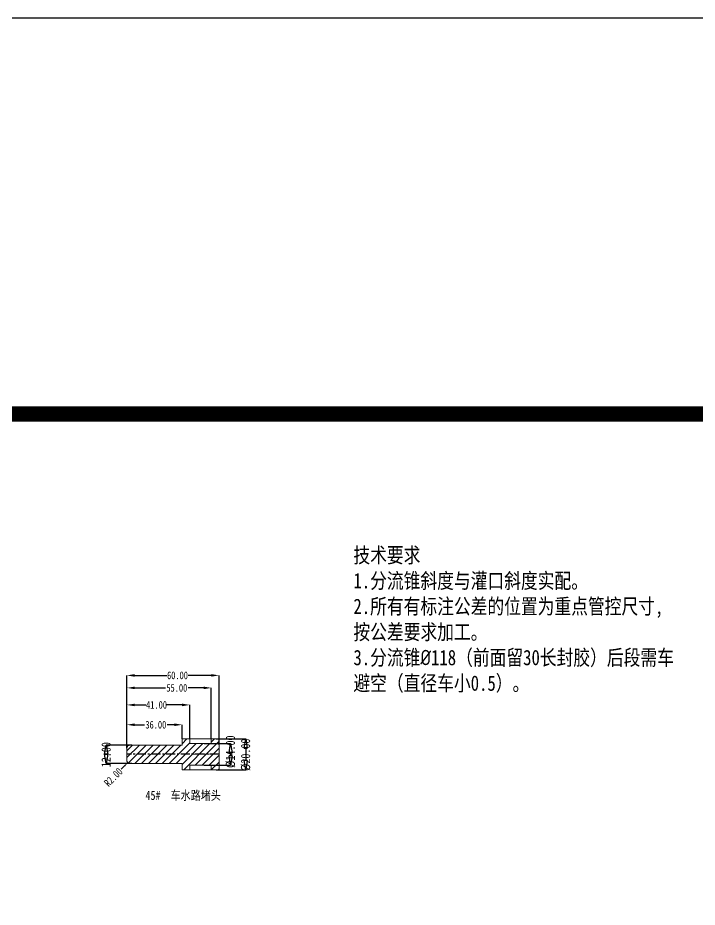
# Model space of a CAD drawing. Header units: millimetres. Extents: x 1803 to 4269, y -6912 to 1836.
# Drawn here: x 3001 to 3443, y 1257 to 1836 of the extents above; entities that cross this region are included whole.
import ezdxf

# ---------------------------------------------------------------- set-up
doc = ezdxf.new("R2010")
doc.units = ezdxf.units.MM
doc.header["$LTSCALE"] = 16.335
doc.header["$PDMODE"] = 3
doc.header["$PDSIZE"] = 0.3125
doc.linetypes.add('CENTER', pattern=[0.6, 0.375, -0.075, 0.075, -0.075])
doc.linetypes.add('HIDDENX2', pattern=[0.75, 0.5, -0.25])
doc.layers.get('0').update_dxf_attribs({"linetype": 'CONTINUOUS'})
doc.layers.get('Defpoints').update_dxf_attribs({"linetype": 'CONTINUOUS'})
doc.layers.add('虚线', color=6, linetype='HIDDENX2', lineweight=13)
doc.styles.get("Standard").update_dxf_attribs({"font": 'txt', "width": 0.8})
doc.dimstyles.get("Standard").update_dxf_attribs({"dimtxt": 0.15625, "dimasz": 0.1875, "dimexe": 0.125, "dimexo": 0.0625, "dimtad": 0, "dimtih": 1, "dimtoh": 1, "dimdsep": 46, "dimtxsty": 'Standard', "dimcen": 0.09, "dimadec": 0, "dimazin": 0, "dimtp": 0.01, "dimtm": 0.01, "dimtfac": 1, "dimtofl": 0, "dimtmove": 0, "dimatfit": 3, "dimfxl": 0, "dimtolj": 1, "dimarcsym": 0})
doc.dimstyles.new('STANDARD$0', dxfattribs={"dimscale": 2, "dimtxt": 3, "dimasz": 3, "dimexe": 1.25, "dimexo": 0.625, "dimgap": 0.5, "dimtad": 0, "dimdsep": 46, "dimlunit": 6, "dimtxsty": 'Standard', "dimblk": 'CLOSEDBLANK', "dimcen": 0, "dimclrt": 2, "dimazin": 2, "dimtfac": 2, "dimtmove": 1, "dimatfit": 3, "dimfxl": 0, "dimtolj": 1, "dimtzin": 0, "dimarcsym": 0})

# ---------------------------------------------------------------- blocks, each defined once
blk = doc.blocks.new('_ClosedBlank')
at = {"color": 0, "linetype": 'ByBlock', "lineweight": -2}
for p, q in [((-1, 0.167), (0, 0)), ((-1, 0.167), (-1, -0.167)), ((0, 0), (-1, -0.167))]:
    blk.add_line(p, q, dxfattribs=at)
blk = doc.blocks.new('*D118')
at = {"color": 6, "lineweight": -2}
for p, q in [((3075.27, 1362.2), (3058.56, 1362.2)), ((3075.27, 1350.2), (3058.56, 1350.2))]:
    blk.add_line(p, q, dxfattribs=at)
at = {"layer": 'Defpoints', "color": 0}
for p in [(3075.27, 1362.2), (3058.56, 1350.2), (3075.27, 1350.2)]:
    blk.add_point(p, dxfattribs=at)
at = {"color": 6, "lineweight": -2, "xscale": 6, "yscale": 6, "zscale": 6}
for p, rotation in [((3058.56, 1362.2), 90), ((3058.56, 1350.2), 270)]:
    blk.add_blockref('_ClosedBlank', p, dxfattribs=dict(at, rotation=rotation))
at = {"color": 4, "insert": (3058.56, 1355.97), "char_height": 6, "attachment_point": 5, "rotation": 90}
blk.add_mtext('\\A1;12.00', dxfattribs=at)
blk = doc.blocks.new('*D145')
at = {"color": 4, "lineweight": -2}
for p, q in [((3072.03, 1360.2), (3072.03, 1375.45)), ((3077.03, 1375.45), (3083.56, 1375.45)), ((3103.03, 1375.45), (3098.23, 1375.45)), ((3108.03, 1366.2), (3108.03, 1375.45))]:
    blk.add_line(p, q, dxfattribs=at)
at = {"color": 4}
for points in [[(3077.03, 1376.28), (3077.03, 1374.62), (3072.03, 1375.45)], [(3103.03, 1376.28), (3103.03, 1374.62), (3108.03, 1375.45)]]:
    blk.add_solid(points, dxfattribs=at)
at = {"layer": 'Defpoints', "color": 0}
for p in [(3108.03, 1375.45), (3108.03, 1366.2), (3072.03, 1360.2)]:
    blk.add_point(p, dxfattribs=at)
at = {"color": 6, "insert": (3090.89, 1375.45), "char_height": 5, "attachment_point": 5}
blk.add_mtext('\\A1;36.00', dxfattribs=at)
blk = doc.blocks.new('*D146')
at = {"color": 4, "lineweight": -2}
for p, q in [((3072.03, 1360.2), (3072.03, 1388.36)), ((3077.03, 1388.36), (3084.7, 1388.36)), ((3108.03, 1388.36), (3098.03, 1388.36)), ((3113.03, 1366.2), (3113.03, 1388.36))]:
    blk.add_line(p, q, dxfattribs=at)
at = {"color": 4}
for points in [[(3077.03, 1389.19), (3077.03, 1387.53), (3072.03, 1388.36)], [(3108.03, 1389.19), (3108.03, 1387.53), (3113.03, 1388.36)]]:
    blk.add_solid(points, dxfattribs=at)
at = {"layer": 'Defpoints', "color": 0}
for p in [(3113.03, 1388.36), (3113.03, 1366.2), (3072.03, 1360.2)]:
    blk.add_point(p, dxfattribs=at)
at = {"color": 6, "insert": (3091.36, 1388.36), "char_height": 5, "attachment_point": 5}
blk.add_mtext('\\A1;41.00', dxfattribs=at)
blk = doc.blocks.new('*D147')
at = {"color": 4, "lineweight": -2}
for p, q in [((3072.03, 1360.2), (3072.03, 1399.46)), ((3077.03, 1399.46), (3097.22, 1399.46)), ((3122.03, 1399.46), (3111.89, 1399.46)), ((3127.03, 1366.2), (3127.03, 1399.46))]:
    blk.add_line(p, q, dxfattribs=at)
at = {"color": 4}
for points in [[(3077.03, 1400.3), (3077.03, 1398.63), (3072.03, 1399.46)], [(3122.03, 1400.3), (3122.03, 1398.63), (3127.03, 1399.46)]]:
    blk.add_solid(points, dxfattribs=at)
at = {"layer": 'Defpoints', "color": 0}
for p in [(3127.03, 1399.46), (3127.03, 1366.2), (3072.03, 1360.2)]:
    blk.add_point(p, dxfattribs=at)
at = {"color": 6, "insert": (3104.56, 1399.46), "char_height": 5, "attachment_point": 5}
blk.add_mtext('\\A1;55.00', dxfattribs=at)
blk = doc.blocks.new('*D148')
at = {"color": 4, "lineweight": -2}
for p, q in [((3072.03, 1360.2), (3072.03, 1407.59)), ((3077.03, 1407.59), (3097.99, 1407.59)), ((3127.03, 1407.59), (3111.99, 1407.59)), ((3132.03, 1362.48), (3132.03, 1407.59))]:
    blk.add_line(p, q, dxfattribs=at)
at = {"color": 4}
for points in [[(3077.03, 1408.42), (3077.03, 1406.76), (3072.03, 1407.59)], [(3127.03, 1408.42), (3127.03, 1406.76), (3132.03, 1407.59)]]:
    blk.add_solid(points, dxfattribs=at)
at = {"layer": 'Defpoints', "color": 0}
for p in [(3132.03, 1407.59), (3132.03, 1362.48), (3072.03, 1360.2)]:
    blk.add_point(p, dxfattribs=at)
at = {"color": 6, "insert": (3104.99, 1407.59), "char_height": 5, "attachment_point": 5}
blk.add_mtext('\\A1;60.00', dxfattribs=at)
blk = doc.blocks.new('*D149')
at = {"color": 6, "lineweight": -2}
for p, q in [((3122.38, 1363.2), (3139.56, 1363.2)), ((3139.56, 1357.2), (3139.56, 1355.2)), ((3122.38, 1349.2), (3139.56, 1349.2))]:
    blk.add_line(p, q, dxfattribs=at)
at = {"layer": 'Defpoints', "color": 0}
for p in [(3122.38, 1363.2), (3122.38, 1349.2), (3139.56, 1349.2)]:
    blk.add_point(p, dxfattribs=at)
at = {"color": 6, "lineweight": -2, "xscale": 6, "yscale": 6, "zscale": 6}
for p, rotation in [((3139.56, 1363.2), 90), ((3139.56, 1349.2), 270)]:
    blk.add_blockref('_ClosedBlank', p, dxfattribs=dict(at, rotation=rotation))
at = {"color": 4, "insert": (3139.56, 1357.89), "char_height": 6, "attachment_point": 5, "rotation": 90}
blk.add_mtext('\\A1;%%c14.00', dxfattribs=at)
blk = doc.blocks.new('*D150')
at = {"color": 6, "lineweight": -2}
for p, q in [((3130.09, 1366.2), (3149.44, 1366.2)), ((3149.44, 1360.2), (3149.44, 1352.2)), ((3130.09, 1346.2), (3149.44, 1346.2))]:
    blk.add_line(p, q, dxfattribs=at)
at = {"layer": 'Defpoints', "color": 0}
for p in [(3130.09, 1366.2), (3130.09, 1346.2), (3149.44, 1346.2)]:
    blk.add_point(p, dxfattribs=at)
at = {"color": 6, "lineweight": -2, "xscale": 6, "yscale": 6, "zscale": 6}
for p, rotation in [((3149.44, 1366.2), 90), ((3149.44, 1346.2), 270)]:
    blk.add_blockref('_ClosedBlank', p, dxfattribs=dict(at, rotation=rotation))
at = {"color": 4, "insert": (3149.44, 1355.88), "char_height": 6, "attachment_point": 5, "rotation": 90}
blk.add_mtext('\\A1;%%c20.00', dxfattribs=at)
blk = doc.blocks.new('*D151')
at = {"color": 6, "lineweight": -2}
blk.add_line((3068.4, 1346.51), (3070.51, 1348.65), dxfattribs=at)
at = {"color": 6}
blk.add_solid([(3070.15, 1349), (3070.86, 1348.29), (3072.62, 1350.78)], dxfattribs=at)
at = {"layer": 'Defpoints', "color": 0}
for p in [(3072.62, 1350.78), (3074.03, 1352.2)]:
    blk.add_point(p, dxfattribs=at)
at = {"color": 4, "insert": (3063.23, 1341.31), "char_height": 5, "attachment_point": 5, "rotation": 45.25651}
blk.add_mtext('\\A1;R2.00', dxfattribs=at)

msp = doc.modelspace()

# ---------------------------------------------------------------- hatches: boundary and pattern name
h = msp.add_hatch()
h.set_pattern_fill('ANSI31', color=4, style=0)
h.set_pattern_definition([(45, (2638.8588, 498.8155), (-2.245064, 2.245064), [])])
h.paths.add_polyline_path([(3113.027, 1363.197), (3113.027, 1366.197), (3108.027, 1366.197), (3108.027, 1362.197), (3074.027, 1362.197, 0.4142136), (3072.027, 1360.197), (3072.027, 1356.197), (3132.027, 1356.197), (3132.027, 1366.197), (3127.027, 1366.197), (3127.027, 1363.197)])
h.paths.add_polyline_path([(3072.027, 1356.197), (3072.027, 1352.197, 0.4142136), (3074.027, 1350.197), (3108.027, 1350.197), (3108.027, 1346.197), (3113.027, 1346.197), (3113.027, 1349.197), (3127.027, 1349.197), (3127.027, 1346.197), (3132.027, 1346.197), (3132.027, 1356.197), (3125.527, 1356.197), (3125.527, 1356.197), (3114.527, 1356.197), (3114.527, 1356.197)])

# ---------------------------------------------------------------- linework, layer by layer
at = {"color": 1, "linetype": 'CENTER', "ltscale": 0.970285}
msp.add_line((3132.027, 1356.197), (3072.027, 1356.197), dxfattribs=at)
msp.add_lwpolyline([(1803.007, 1835.847), (4269.41, 1835.847), (4269.41, -6912.165), (1803.007, -6912.165)], close=True)
at = {"const_width": 10}
msp.add_lwpolyline([(3473.761, 761.303), (2505.103, 761.303), (2505.103, 1577.762), (3473.761, 1577.762)], close=True, dxfattribs=at)
at = {"layer": '虚线', "ltscale": 10}
for p, q in [((3108.027, 1362.197), (3074.027, 1362.197)), ((3108.027, 1366.197), (3108.027, 1362.197)), ((3132.027, 1366.197), (3108.027, 1366.197)), ((3113.027, 1366.197), (3113.027, 1363.197)), ((3127.027, 1363.197), (3113.027, 1363.197)), ((3127.027, 1366.197), (3127.027, 1363.197)), ((3132.027, 1366.197), (3132.027, 1346.197)), ((3072.027, 1352.197), (3072.027, 1360.197)), ((3108.027, 1350.197), (3074.027, 1350.197)), ((3108.027, 1346.197), (3108.027, 1350.197)), ((3132.027, 1346.197), (3108.027, 1346.197)), ((3113.027, 1346.197), (3113.027, 1349.197)), ((3127.027, 1349.197), (3113.027, 1349.197)), ((3127.027, 1346.197), (3127.027, 1349.197))]:
    msp.add_line(p, q, dxfattribs=at)
at = {"layer": '虚线', "color": 1, "linetype": 'CENTER', "ltscale": 0.310989}
msp.add_line((3114.527, 1356.197), (3125.527, 1356.197), dxfattribs=at)
at = {"layer": '虚线', "ltscale": 10}
for centre, start, end in [((3074.027, 1360.197), 90, 180), ((3074.027, 1352.197), 180, 270)]:
    msp.add_arc(centre, 2, start, end, dxfattribs=at)

# ---------------------------------------------------------------- texts
at = {"attachment_point": 1}
for s, insert, char_height, width in [('{\\fSimSun|b0|i0|c134|p2;技术要求\\P1.分流锥斜度与灌口斜度实配。\\P2.所有有标注公差的位置为重点管控尺寸,按公差要求加工。\\P3.分流锥\\fISOCPEUR|b0|i0|c0|p34;%%C\\fSimSun|b0|i0|c134|p2;118（前面留30长封胶）后段需车避空（直径车小0.5）。}', (3219.557, 1490.916), 10, 209.44801), ('{\\fSimSun|b0|i0|c134|p2;45#  车水路堵头}', (3084.165, 1332.494), 6, 71.53055)]:
    msp.add_mtext(s, dxfattribs=dict(at, insert=insert, char_height=char_height, width=width))

# ---------------------------------------------------------------- dimensions: what is measured, and where the dimension line sits
for base, p2, picture, middle in [((3132.027, 1407.589), (3132.027, 1362.475), '*D148', (3104.992, 1407.589)), ((3127.027, 1399.465), (3127.027, 1366.197), '*D147', (3104.556, 1399.465)), ((3113.027, 1388.358), (3113.027, 1366.197), '*D146', (3091.363, 1388.358)), ((3108.027, 1375.451), (3108.027, 1366.197), '*D145', (3090.895, 1375.451))]:
    dim = msp.add_linear_dim(base=base, p1=(3072.027, 1360.197), p2=p2, dimstyle='STANDARD$0', override={"dimscale": 1, "dimtxt": 5, "dimasz": 5, "dimexe": 0, "dimexo": 0, "dimgap": 0, "dimtih": 1, "dimtoh": 1, "dimzin": 0, "dimlunit": 2, "dimclrd": 4, "dimclre": 4, "dimclrt": 6, "dimazin": 0, "dimtp": 0.01, "dimtm": 0.01, "dimtfac": 1, "dimtofl": 0, "dimtmove": 0, "dimfxl": 1.25})
    dim.commit()
    dim.dimension.update_dxf_attribs({"geometry": picture, "text_midpoint": middle, "dimtype": 160})
for base, p1, p2, picture, middle in [((3139.561, 1349.197), (3122.38, 1363.197), (3122.38, 1349.197), '*D149', (3139.561, 1357.887)), ((3149.44, 1346.197), (3130.09, 1366.197), (3130.09, 1346.197), '*D150', (3149.44, 1355.877))]:
    dim = msp.add_linear_dim(base=base, p1=p1, p2=p2, angle=90, text='%%c<>', dimstyle='STANDARD$0', override={"dimexe": 0, "dimexo": 0, "dimgap": 0, "dimzin": 0, "dimclrd": 6, "dimclre": 6, "dimclrt": 4})
    dim.commit()
    dim.dimension.update_dxf_attribs({"geometry": picture, "text_midpoint": middle, "dimtype": 160})
dim = msp.add_linear_dim(base=(3058.56, 1350.197), p1=(3075.271, 1362.197), p2=(3075.271, 1350.197), angle=90, dimstyle='STANDARD$0', override={"dimexe": 0, "dimexo": 0, "dimgap": 0, "dimzin": 0, "dimclrd": 6, "dimclre": 6, "dimclrt": 4})
dim.commit()
dim.dimension.update_dxf_attribs({"geometry": '*D118', "text_midpoint": (3058.56, 1355.965), "dimtype": 160})
dim = msp.add_radius_dim(center=(3074.027, 1352.197), mpoint=(3072.619, 1350.776), dimstyle='Standard', override={"dimtxt": 5, "dimasz": 3, "dimexe": 0, "dimexo": 0, "dimgap": 0, "dimtih": 0, "dimtoh": 0, "dimzin": 0, "dimcen": 0, "dimclrd": 6, "dimclre": 6, "dimclrt": 4, "dimadec": 2, "dimtp": 0, "dimtm": 0, "dimtzin": 0})
dim.commit()
dim.dimension.update_dxf_attribs({"geometry": '*D151', "text_midpoint": (3063.233, 1341.306)})

doc.saveas('drawing.dxf')
